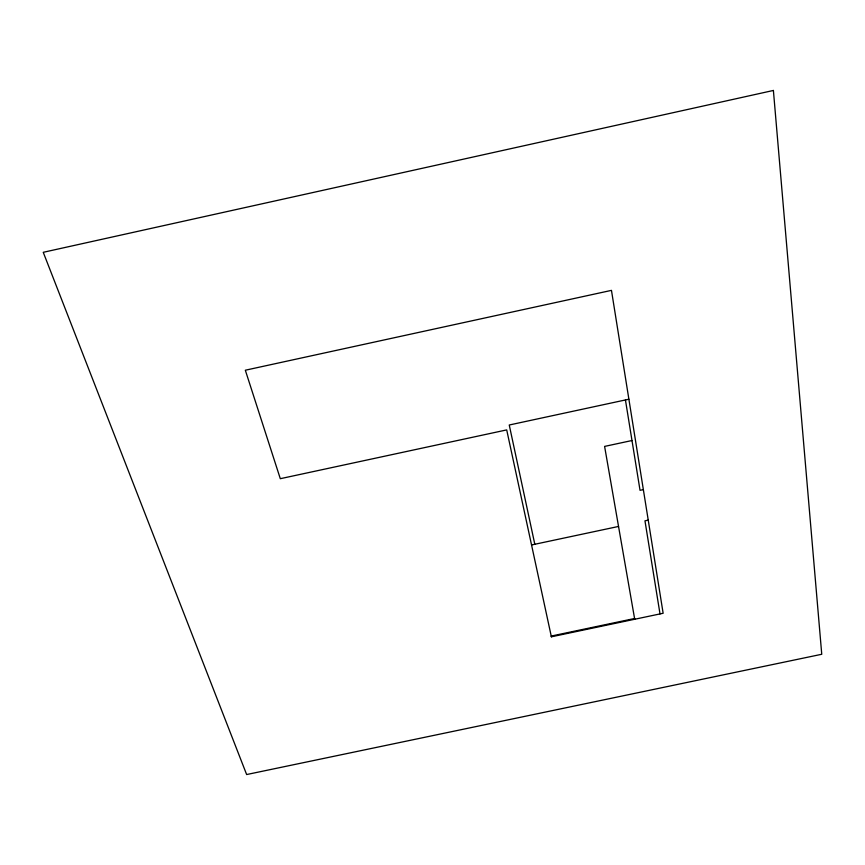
<?xml version="1.0" encoding="UTF-8"?>
<svg xmlns="http://www.w3.org/2000/svg" width="865" height="865" viewBox="0 0 865 865"><rect width="100%" height="100%" fill="white"/><g stroke="black" fill="none" stroke-linecap="round" stroke-linejoin="round"><path stroke-width="1.3" d="M628.887 399.208L509.247 425.007L534.808 544.269M631.991 440.523L604.603 446.405L634.705 619.254L634.477 618.518L551.221 636.067L551.383 636.813L663.141 613.263L611.468 290.37L245.325 370.22L280.303 478.691L506.706 429.905L551.383 636.813M643.355 489.612L640.035 490.314L625.438 399.954M531.553 544.961L618.54 526.45M648.231 520.125L644.966 520.827L660.006 613.923M773.396 90.457L43.25 252.31L246.644 774.543L821.75 654.275L773.396 90.457"/></g></svg>
